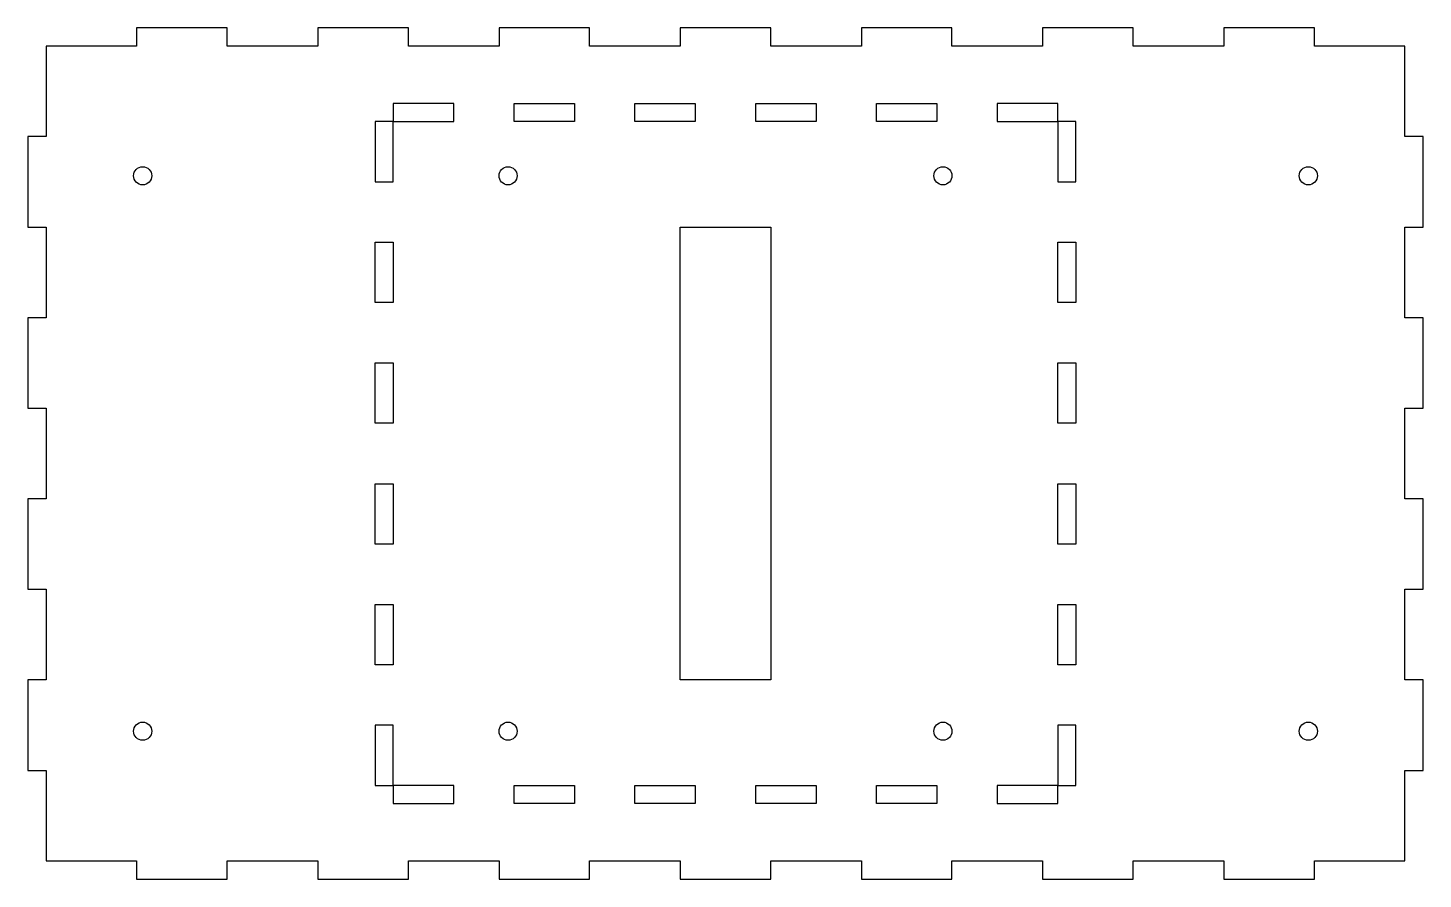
# Model space of a CAD drawing. Header units: millimetres. Extents: x -3 to 228, y -3 to 138.
import ezdxf

# ---------------------------------------------------------------- set-up
doc = ezdxf.new("R2010")
doc.units = ezdxf.units.MM

msp = doc.modelspace()

# ---------------------------------------------------------------- linework, layer by layer
for points in [[(0, 0), (15, 0), (15, -3), (30, -3), (30, 0), (45, 0), (45, -3), (60, -3), (60, 0), (75, 0), (75, -3), (90, -3), (90, 0), (105, 0), (105, -3), (120, -3), (120, 0), (135, 0), (135, -3), (150, -3), (150, 0), (165, 0), (165, -3), (180, -3), (180, 0), (195, 0), (195, -3), (210, -3), (210, 0), (225, 0), (225, 15), (228, 15), (228, 30), (225, 30), (225, 45), (228, 45), (228, 60), (225, 60), (225, 75), (228, 75), (228, 90), (225, 90), (225, 105), (228, 105), (228, 120), (225, 120), (225, 135), (210, 135), (210, 138), (195, 138), (195, 135), (180, 135), (180, 138), (165, 138), (165, 135), (150, 135), (150, 138), (135, 138), (135, 135), (120, 135), (120, 138), (105, 138), (105, 135), (90, 135), (90, 138), (75, 138), (75, 135), (60, 135), (60, 138), (45, 138), (45, 135), (30, 135), (30, 138), (15, 138), (15, 135), (0, 135), (0, 120), (-3, 120), (-3, 105), (0, 105), (0, 90), (-3, 90), (-3, 75), (0, 75), (0, 60), (-3, 60), (-3, 45), (0, 45), (0, 30), (-3, 30), (-3, 15), (0, 15)], [(57.5, 122.5), (67.5, 122.5), (67.5, 125.5), (57.5, 125.5)], [(77.5, 125.5), (87.5, 125.5), (87.5, 122.5), (77.5, 122.5)], [(97.5, 125.5), (107.5, 125.5), (107.5, 122.5), (97.5, 122.5)], [(117.5, 125.5), (127.5, 125.5), (127.5, 122.5), (117.5, 122.5)], [(137.5, 125.5), (147.5, 125.5), (147.5, 122.5), (137.5, 122.5)], [(167.5, 122.5), (167.5, 125.5), (157.5, 125.5), (157.5, 122.5)], [(57.5, 112.5), (57.5, 122.5), (54.5, 122.5), (54.5, 112.5)], [(170.5, 112.5), (170.5, 122.5), (167.5, 122.5), (167.5, 112.5)], [(120, 105), (120, 30), (105, 30), (105, 105)], [(57.5, 92.5), (54.5, 92.5), (54.5, 102.5), (57.5, 102.5)], [(170.5, 92.5), (167.5, 92.5), (167.5, 102.5), (170.5, 102.5)], [(57.5, 72.5), (54.5, 72.5), (54.5, 82.5), (57.5, 82.5)], [(170.5, 72.5), (167.5, 72.5), (167.5, 82.5), (170.5, 82.5)], [(57.5, 52.5), (54.5, 52.5), (54.5, 62.5), (57.5, 62.5)], [(170.5, 52.5), (167.5, 52.5), (167.5, 62.5), (170.5, 62.5)], [(57.5, 32.5), (54.5, 32.5), (54.5, 42.5), (57.5, 42.5)], [(170.5, 32.5), (167.5, 32.5), (167.5, 42.5), (170.5, 42.5)], [(57.5, 12.5), (57.5, 22.5), (54.5, 22.5), (54.5, 12.5)], [(170.5, 12.5), (170.5, 22.5), (167.5, 22.5), (167.5, 12.5)], [(57.5, 12.5), (57.5, 9.5), (67.5, 9.5), (67.5, 12.5)], [(77.5, 12.5), (87.5, 12.5), (87.5, 9.5), (77.5, 9.5)], [(97.5, 12.5), (107.5, 12.5), (107.5, 9.5), (97.5, 9.5)], [(117.5, 12.5), (127.5, 12.5), (127.5, 9.5), (117.5, 9.5)], [(137.5, 12.5), (147.5, 12.5), (147.5, 9.5), (137.5, 9.5)], [(167.5, 12.5), (157.5, 12.5), (157.5, 9.5), (167.5, 9.5)]]:
    msp.add_lwpolyline(points, close=True)
for centre in [(16, 113.5), (76.5, 113.5), (148.5, 113.5), (209, 113.5), (16, 21.5), (76.5, 21.5), (148.5, 21.5), (209, 21.5)]:
    msp.add_circle(centre, 1.5)

doc.saveas('drawing.dxf')
